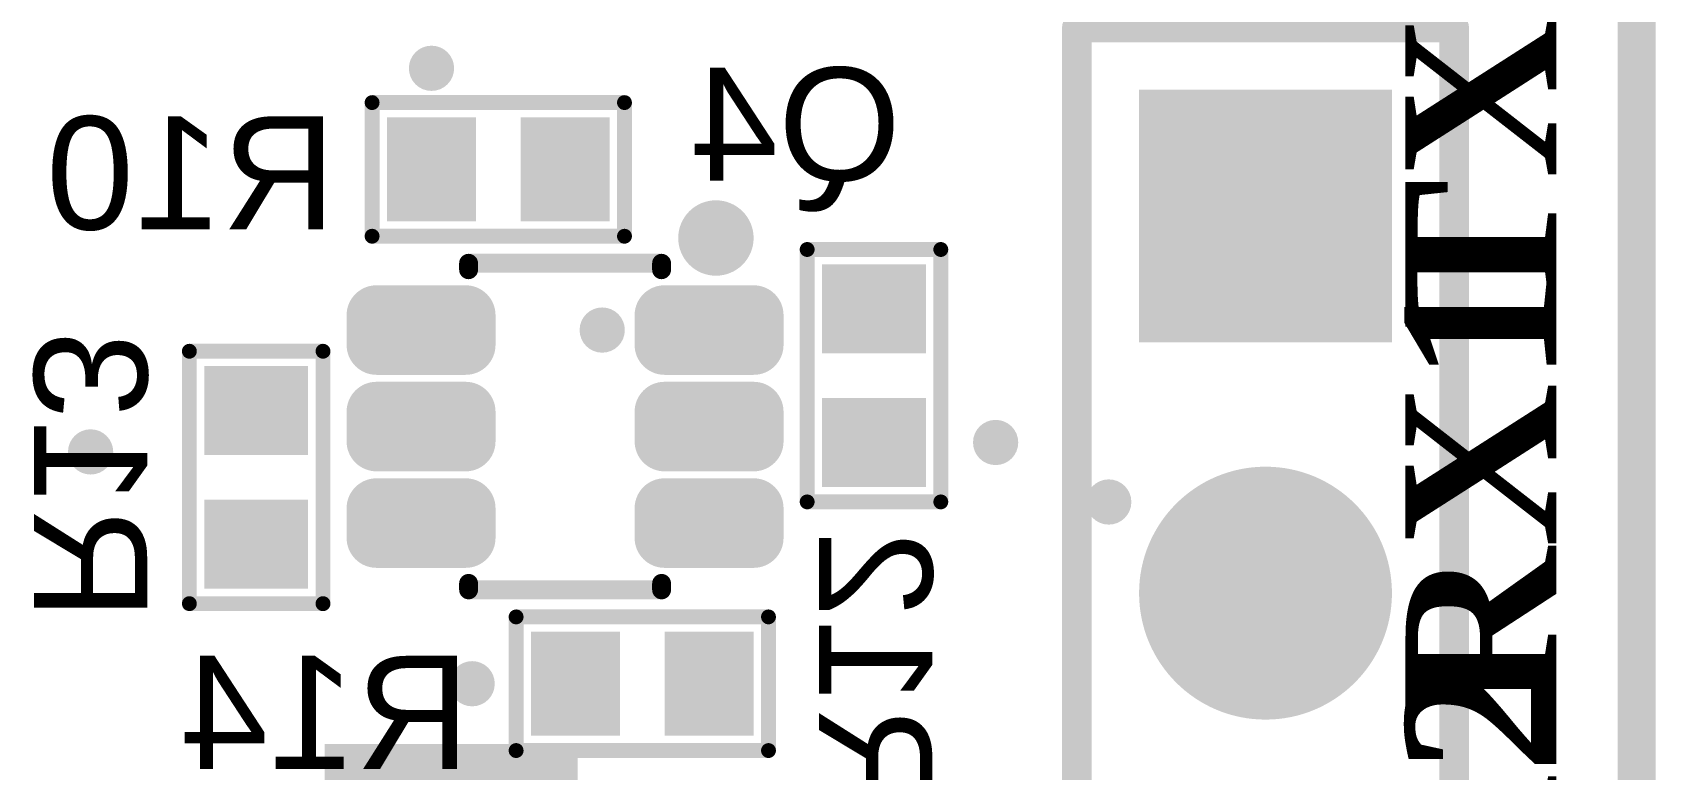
# Model space of a CAD drawing. Header units: inches. Extents: x 3.09 to 5.07, y 1.45 to 3.28.
# Drawn here: x 4.6346 to 5.065, y 2.6491 to 2.8445 of the extents above; entities that cross this region are included whole.
import ezdxf

# ---------------------------------------------------------------- set-up
doc = ezdxf.new("R2010")
doc.units = ezdxf.units.IN
doc.header["$MEASUREMENT"] = 0
for name, color, linetype in [('BottomOverlay', 54, 'Continuous'), ('BottomPaste', 16, 'Continuous'), ('BottomSolder', 6, 'Continuous'), ('KeepOutLayer', 6, 'Continuous'), ('MultiLayer', 9, 'Continuous'), ('PadHoleLayer', 156, 'Continuous'), ('TopOverlay', 2, 'Continuous'), ('TopPaste', 8, 'Continuous'), ('TopSolder', 216, 'Continuous'), ('ViaHoleLayer', 16, 'Continuous')]:
    doc.layers.add(name, color=color, linetype=linetype)
doc.styles.add('Arial', font='', dxfattribs={"height": 0.2})
doc.styles.add('Times New Roman_Bold', font='', dxfattribs={"height": 0.2})
doc.styles.get('Arial').set_extended_font_data('Arial')
doc.styles.get('Times New Roman_Bold').set_extended_font_data('Times New Roman', bold=True)

# ---------------------------------------------------------------- blocks, each defined once
blk = doc.blocks.new('HDR1X10_B_16')
at = {"layer": 'BottomSolder'}
blk.add_hatch(color=6, dxfattribs=at).paths.add_polyline_path([(-0.03353, 0.03353), (0.03353, 0.03353), (0.03353, -0.03353), (-0.03353, -0.03353)])
h = blk.add_hatch(color=6, dxfattribs=at)
edge = h.paths.add_edge_path()
edge.add_arc((0.1, 0), 0.03353, 0, 360)
at = {"layer": 'MultiLayer'}
blk.add_hatch(color=9, dxfattribs=at).paths.add_polyline_path([(-0.02953, 0.02953), (0.02953, 0.02953), (0.02953, -0.02953), (-0.02953, -0.02953)])
h = blk.add_hatch(color=9, dxfattribs=at)
edge = h.paths.add_edge_path()
edge.add_arc((0.1, 0), 0.02953, 0, 360)
at = {"layer": 'PadHoleLayer'}
h = blk.add_hatch(color=156, dxfattribs=at)
edge = h.paths.add_edge_path()
edge.add_arc((0, 0), 0.01772, 0, 360)
h = blk.add_hatch(color=156, dxfattribs=at)
edge = h.paths.add_edge_path()
edge.add_arc((0.1, 0), 0.01772, 0, 360)
at = {"layer": 'TopSolder'}
blk.add_hatch(color=216, dxfattribs=at).paths.add_polyline_path([(-0.03353, 0.03353), (0.03353, 0.03353), (0.03353, -0.03353), (-0.03353, -0.03353)])
h = blk.add_hatch(color=216, dxfattribs=at)
edge = h.paths.add_edge_path()
edge.add_arc((0.1, 0), 0.03353, 0, 360)
at = {"layer": 'BottomOverlay'}
for points in [[(0.95, 0.05, 0.00787, 0.00787, 0), (-0.05, 0.05, 0.00787, 0.00787, 0)], [(-0.05, -0.05, 0.00787, 0.00787, 0), (-0.05, 0.05, 0.00787, 0.00787, 0)], [(0.025, -0.05, 0.00787, 0.00787, 0), (-0.05, -0.05, 0.00787, 0.00787, 0)], [(0.95, -0.05, 0.00787, 0.00787, 0), (0.025, -0.05, 0.00787, 0.00787, 0)]]:
    blk.add_lwpolyline(points, format="xyseb", dxfattribs=at)
for points in [[(-0.05197, 0.05, 0.00394, 0.00394, 1), (-0.04803, 0.05, 0.00394, 0.00394, 1)], [(-0.05197, 0.05, 0.00394, 0.00394, 1), (-0.04803, 0.05, 0.00394, 0.00394, 1)], [(-0.05197, -0.05, 0.00394, 0.00394, 1), (-0.04803, -0.05, 0.00394, 0.00394, 1)], [(-0.05197, -0.05, 0.00394, 0.00394, 1), (-0.04803, -0.05, 0.00394, 0.00394, 1)], [(0.02303, -0.05, 0.00394, 0.00394, 1), (0.02697, -0.05, 0.00394, 0.00394, 1)], [(0.02303, -0.05, 0.00394, 0.00394, 1), (0.02697, -0.05, 0.00394, 0.00394, 1)]]:
    blk.add_lwpolyline(points, format="xyseb", close=True, dxfattribs=at)
blk = doc.blocks.new('SW_SMT_3_6_4_3__28')
at = {"layer": 'TopPaste'}
for points in [[(-0.20669, -0.02953), (-0.20669, 0.02953), (-0.12795, 0.02953), (-0.12795, -0.02953)], [(0.12795, -0.02953), (0.12795, 0.02953), (0.20669, 0.02953), (0.20669, -0.02953)]]:
    blk.add_hatch(color=8, dxfattribs=at).paths.add_polyline_path(points)
at = {"layer": 'TopSolder'}
for points in [[(-0.21069, -0.03353), (-0.21069, 0.03353), (-0.12395, 0.03353), (-0.12395, -0.03353)], [(0.12395, -0.03353), (0.12395, 0.03353), (0.21069, 0.03353), (0.21069, -0.03353)]]:
    blk.add_hatch(color=216, dxfattribs=at).paths.add_polyline_path(points)
at = {"layer": 'TopOverlay'}
for points in [[(-0.12151, -0.072, 0.01, 0.01, 0), (-0.12151, 0.075, 0.01, 0.01, 0)], [(0.12149, 0.075, 0.01, 0.01, 0), (-0.12151, 0.075, 0.01, 0.01, 0)], [(0.12149, -0.072, 0.01, 0.01, 0), (0.12149, 0.075, 0.01, 0.01, 0)], [(0.12149, -0.072, 0.01, 0.01, 0), (-0.12151, -0.072, 0.01, 0.01, 0)]]:
    blk.add_lwpolyline(points, format="xyseb", dxfattribs=at)
for points in [[(-0.12401, 0.075, 0.005, 0.005, 1), (-0.11901, 0.075, 0.005, 0.005, 1)], [(-0.12401, 0.075, 0.005, 0.005, 1), (-0.11901, 0.075, 0.005, 0.005, 1)], [(0.11899, 0.075, 0.005, 0.005, 1), (0.12399, 0.075, 0.005, 0.005, 1)], [(0.11899, 0.075, 0.005, 0.005, 1), (0.12399, 0.075, 0.005, 0.005, 1)], [(-0.12401, -0.072, 0.005, 0.005, 1), (-0.11901, -0.072, 0.005, 0.005, 1)], [(-0.12401, -0.072, 0.005, 0.005, 1), (-0.11901, -0.072, 0.005, 0.005, 1)], [(0.11899, -0.072, 0.005, 0.005, 1), (0.12399, -0.072, 0.005, 0.005, 1)], [(0.11899, -0.072, 0.005, 0.005, 1), (0.12399, -0.072, 0.005, 0.005, 1)]]:
    blk.add_lwpolyline(points, format="xyseb", close=True, dxfattribs=at)
blk = doc.blocks.new('R0402_B_57')
at = {"layer": 'BottomPaste'}
for points in [[(-0.00787, 0.01181), (-0.00787, -0.01181), (-0.02756, -0.01181), (-0.02756, 0.01181)], [(0.02756, 0.01181), (0.02756, -0.01181), (0.00787, -0.01181), (0.00787, 0.01181)]]:
    blk.add_hatch(color=16, dxfattribs=at).paths.add_polyline_path(points)
at = {"layer": 'BottomSolder'}
for points in [[(-0.00591, 0.01378), (-0.00591, -0.01378), (-0.02953, -0.01378), (-0.02953, 0.01378)], [(0.02953, 0.01378), (0.02953, -0.01378), (0.00591, -0.01378), (0.00591, 0.01378)]]:
    blk.add_hatch(color=6, dxfattribs=at).paths.add_polyline_path(points)
at = {"layer": 'BottomOverlay'}
for points in [[(-0.03346, 0.01772, 0.00394, 0.00394, 0), (0.03346, 0.01772, 0.00394, 0.00394, 0)], [(-0.03346, -0.01772, 0.00394, 0.00394, 0), (-0.03346, 0.01772, 0.00394, 0.00394, 0)], [(0.03346, -0.01772, 0.00394, 0.00394, 0), (0.03346, 0.01772, 0.00394, 0.00394, 0)], [(-0.03346, -0.01772, 0.00394, 0.00394, 0), (0.03346, -0.01772, 0.00394, 0.00394, 0)]]:
    blk.add_lwpolyline(points, format="xyseb", dxfattribs=at)
for points in [[(-0.03445, 0.01772, 0.00197, 0.00197, 1), (-0.03248, 0.01772, 0.00197, 0.00197, 1)], [(-0.03445, 0.01772, 0.00197, 0.00197, 1), (-0.03248, 0.01772, 0.00197, 0.00197, 1)], [(0.03248, 0.01772, 0.00197, 0.00197, 1), (0.03445, 0.01772, 0.00197, 0.00197, 1)], [(0.03248, 0.01772, 0.00197, 0.00197, 1), (0.03445, 0.01772, 0.00197, 0.00197, 1)], [(-0.03445, -0.01772, 0.00197, 0.00197, 1), (-0.03248, -0.01772, 0.00197, 0.00197, 1)], [(-0.03445, -0.01772, 0.00197, 0.00197, 1), (-0.03248, -0.01772, 0.00197, 0.00197, 1)], [(0.03248, -0.01772, 0.00197, 0.00197, 1), (0.03445, -0.01772, 0.00197, 0.00197, 1)], [(0.03248, -0.01772, 0.00197, 0.00197, 1), (0.03445, -0.01772, 0.00197, 0.00197, 1)]]:
    blk.add_lwpolyline(points, format="xyseb", close=True, dxfattribs=at)
blk = doc.blocks.new('R0402_B_58')
at = {"layer": 'BottomPaste'}
for points in [[(-0.00787, 0.01181), (-0.00787, -0.01181), (-0.02756, -0.01181), (-0.02756, 0.01181)], [(0.02756, 0.01181), (0.02756, -0.01181), (0.00787, -0.01181), (0.00787, 0.01181)]]:
    blk.add_hatch(color=16, dxfattribs=at).paths.add_polyline_path(points)
at = {"layer": 'BottomSolder'}
for points in [[(-0.00591, 0.01378), (-0.00591, -0.01378), (-0.02953, -0.01378), (-0.02953, 0.01378)], [(0.02953, 0.01378), (0.02953, -0.01378), (0.00591, -0.01378), (0.00591, 0.01378)]]:
    blk.add_hatch(color=6, dxfattribs=at).paths.add_polyline_path(points)
at = {"layer": 'BottomOverlay'}
for points in [[(-0.03346, 0.01772, 0.00394, 0.00394, 0), (0.03346, 0.01772, 0.00394, 0.00394, 0)], [(-0.03346, 0.01772, 0.00394, 0.00394, 0), (-0.03346, -0.01772, 0.00394, 0.00394, 0)], [(0.03346, 0.01772, 0.00394, 0.00394, 0), (0.03346, -0.01772, 0.00394, 0.00394, 0)], [(-0.03346, -0.01772, 0.00394, 0.00394, 0), (0.03346, -0.01772, 0.00394, 0.00394, 0)]]:
    blk.add_lwpolyline(points, format="xyseb", dxfattribs=at)
for points in [[(-0.03445, 0.01772, 0.00197, 0.00197, 1), (-0.03248, 0.01772, 0.00197, 0.00197, 1)], [(-0.03445, 0.01772, 0.00197, 0.00197, 1), (-0.03248, 0.01772, 0.00197, 0.00197, 1)], [(0.03248, 0.01772, 0.00197, 0.00197, 1), (0.03445, 0.01772, 0.00197, 0.00197, 1)], [(0.03248, 0.01772, 0.00197, 0.00197, 1), (0.03445, 0.01772, 0.00197, 0.00197, 1)], [(-0.03445, -0.01772, 0.00197, 0.00197, 1), (-0.03248, -0.01772, 0.00197, 0.00197, 1)], [(-0.03445, -0.01772, 0.00197, 0.00197, 1), (-0.03248, -0.01772, 0.00197, 0.00197, 1)], [(0.03248, -0.01772, 0.00197, 0.00197, 1), (0.03445, -0.01772, 0.00197, 0.00197, 1)], [(0.03248, -0.01772, 0.00197, 0.00197, 1), (0.03445, -0.01772, 0.00197, 0.00197, 1)]]:
    blk.add_lwpolyline(points, format="xyseb", close=True, dxfattribs=at)
blk = doc.blocks.new('R0402_B_59')
at = {"layer": 'BottomPaste'}
for points in [[(-0.00787, 0.01181), (-0.00787, -0.01181), (-0.02756, -0.01181), (-0.02756, 0.01181)], [(0.02756, 0.01181), (0.02756, -0.01181), (0.00787, -0.01181), (0.00787, 0.01181)]]:
    blk.add_hatch(color=16, dxfattribs=at).paths.add_polyline_path(points)
at = {"layer": 'BottomSolder'}
for points in [[(-0.00591, 0.01378), (-0.00591, -0.01378), (-0.02953, -0.01378), (-0.02953, 0.01378)], [(0.02953, 0.01378), (0.02953, -0.01378), (0.00591, -0.01378), (0.00591, 0.01378)]]:
    blk.add_hatch(color=6, dxfattribs=at).paths.add_polyline_path(points)
at = {"layer": 'BottomOverlay'}
for points in [[(-0.03346, 0.01772, 0.00394, 0.00394, 0), (0.03346, 0.01772, 0.00394, 0.00394, 0)], [(-0.03346, 0.01772, 0.00394, 0.00394, 0), (-0.03346, -0.01772, 0.00394, 0.00394, 0)], [(0.03346, 0.01772, 0.00394, 0.00394, 0), (0.03346, -0.01772, 0.00394, 0.00394, 0)], [(-0.03346, -0.01772, 0.00394, 0.00394, 0), (0.03346, -0.01772, 0.00394, 0.00394, 0)]]:
    blk.add_lwpolyline(points, format="xyseb", dxfattribs=at)
for points in [[(-0.03445, 0.01772, 0.00197, 0.00197, 1), (-0.03248, 0.01772, 0.00197, 0.00197, 1)], [(-0.03445, 0.01772, 0.00197, 0.00197, 1), (-0.03248, 0.01772, 0.00197, 0.00197, 1)], [(0.03248, 0.01772, 0.00197, 0.00197, 1), (0.03445, 0.01772, 0.00197, 0.00197, 1)], [(0.03248, 0.01772, 0.00197, 0.00197, 1), (0.03445, 0.01772, 0.00197, 0.00197, 1)], [(-0.03445, -0.01772, 0.00197, 0.00197, 1), (-0.03248, -0.01772, 0.00197, 0.00197, 1)], [(-0.03445, -0.01772, 0.00197, 0.00197, 1), (-0.03248, -0.01772, 0.00197, 0.00197, 1)], [(0.03248, -0.01772, 0.00197, 0.00197, 1), (0.03445, -0.01772, 0.00197, 0.00197, 1)], [(0.03248, -0.01772, 0.00197, 0.00197, 1), (0.03445, -0.01772, 0.00197, 0.00197, 1)]]:
    blk.add_lwpolyline(points, format="xyseb", close=True, dxfattribs=at)
blk = doc.blocks.new('R0402_B_60')
at = {"layer": 'BottomPaste'}
for points in [[(-0.00787, 0.01181), (-0.00787, -0.01181), (-0.02756, -0.01181), (-0.02756, 0.01181)], [(0.02756, 0.01181), (0.02756, -0.01181), (0.00787, -0.01181), (0.00787, 0.01181)]]:
    blk.add_hatch(color=16, dxfattribs=at).paths.add_polyline_path(points)
at = {"layer": 'BottomSolder'}
for points in [[(-0.00591, 0.01378), (-0.00591, -0.01378), (-0.02953, -0.01378), (-0.02953, 0.01378)], [(0.02953, 0.01378), (0.02953, -0.01378), (0.00591, -0.01378), (0.00591, 0.01378)]]:
    blk.add_hatch(color=6, dxfattribs=at).paths.add_polyline_path(points)
at = {"layer": 'BottomOverlay'}
for points in [[(0.03346, 0.01772, 0.00394, 0.00394, 0), (-0.03346, 0.01772, 0.00394, 0.00394, 0)], [(-0.03346, 0.01772, 0.00394, 0.00394, 0), (-0.03346, -0.01772, 0.00394, 0.00394, 0)], [(0.03346, 0.01772, 0.00394, 0.00394, 0), (0.03346, -0.01772, 0.00394, 0.00394, 0)], [(0.03346, -0.01772, 0.00394, 0.00394, 0), (-0.03346, -0.01772, 0.00394, 0.00394, 0)]]:
    blk.add_lwpolyline(points, format="xyseb", dxfattribs=at)
for points in [[(-0.03445, 0.01772, 0.00197, 0.00197, 1), (-0.03248, 0.01772, 0.00197, 0.00197, 1)], [(-0.03445, 0.01772, 0.00197, 0.00197, 1), (-0.03248, 0.01772, 0.00197, 0.00197, 1)], [(0.03248, 0.01772, 0.00197, 0.00197, 1), (0.03445, 0.01772, 0.00197, 0.00197, 1)], [(0.03248, 0.01772, 0.00197, 0.00197, 1), (0.03445, 0.01772, 0.00197, 0.00197, 1)], [(-0.03445, -0.01772, 0.00197, 0.00197, 1), (-0.03248, -0.01772, 0.00197, 0.00197, 1)], [(-0.03445, -0.01772, 0.00197, 0.00197, 1), (-0.03248, -0.01772, 0.00197, 0.00197, 1)], [(0.03248, -0.01772, 0.00197, 0.00197, 1), (0.03445, -0.01772, 0.00197, 0.00197, 1)], [(0.03248, -0.01772, 0.00197, 0.00197, 1), (0.03445, -0.01772, 0.00197, 0.00197, 1)]]:
    blk.add_lwpolyline(points, format="xyseb", close=True, dxfattribs=at)
blk = doc.blocks.new('SOT_363_6_B_66')
at = {"layer": 'BottomPaste'}
h = blk.add_hatch(color=16, dxfattribs=at)
edge = h.paths.add_edge_path()
edge.add_arc((-0.029528, 0.050004), 0.003937, 90, 180)
edge.add_line((-0.033465, 0.050004), (-0.033465, 0.026382))
edge.add_arc((-0.029528, 0.026382), 0.003937, 180, 270)
edge.add_line((-0.029528, 0.022445), (-0.021654, 0.022445))
edge.add_arc((-0.021654, 0.026382), 0.003937, 270, 360)
edge.add_line((-0.017717, 0.026382), (-0.017717, 0.050004))
edge.add_arc((-0.021654, 0.050004), 0.003937, 0, 90)
edge.add_line((-0.021654, 0.053941), (-0.029528, 0.053941))
h = blk.add_hatch(color=16, dxfattribs=at)
edge = h.paths.add_edge_path()
edge.add_arc((-0.003937, 0.050004), 0.003937, 90, 180)
edge.add_line((-0.007874, 0.050004), (-0.007874, 0.026382))
edge.add_arc((-0.003937, 0.026382), 0.003937, 180, 270)
edge.add_line((-0.003937, 0.022445), (0.003937, 0.022445))
edge.add_arc((0.003937, 0.026382), 0.003937, 270, 360)
edge.add_line((0.007874, 0.026382), (0.007874, 0.050004))
edge.add_arc((0.003937, 0.050004), 0.003937, 0, 90)
edge.add_line((0.003937, 0.053941), (-0.003937, 0.053941))
h = blk.add_hatch(color=16, dxfattribs=at)
edge = h.paths.add_edge_path()
edge.add_arc((0.021654, 0.050004), 0.003937, 90, 180)
edge.add_line((0.017717, 0.050004), (0.017717, 0.026382))
edge.add_arc((0.021654, 0.026382), 0.003937, 180, 270)
edge.add_line((0.021654, 0.022445), (0.029528, 0.022445))
edge.add_arc((0.029528, 0.026382), 0.003937, 270, 360)
edge.add_line((0.033465, 0.026382), (0.033465, 0.050004))
edge.add_arc((0.029528, 0.050004), 0.003937, 0, 90)
edge.add_line((0.029528, 0.053941), (0.021654, 0.053941))
h = blk.add_hatch(color=16, dxfattribs=at)
edge = h.paths.add_edge_path()
edge.add_arc((-0.029528, -0.026376), 0.003937, 90, 180)
edge.add_line((-0.033465, -0.026376), (-0.033465, -0.049998))
edge.add_arc((-0.029528, -0.049998), 0.003937, 180, 270)
edge.add_line((-0.029528, -0.053935), (-0.021654, -0.053935))
edge.add_arc((-0.021654, -0.049998), 0.003937, 270, 360)
edge.add_line((-0.017717, -0.049998), (-0.017717, -0.026376))
edge.add_arc((-0.021654, -0.026376), 0.003937, 0, 90)
edge.add_line((-0.021654, -0.022439), (-0.029528, -0.022439))
h = blk.add_hatch(color=16, dxfattribs=at)
edge = h.paths.add_edge_path()
edge.add_arc((-0.003937, -0.026376), 0.003937, 90, 180)
edge.add_line((-0.007874, -0.026376), (-0.007874, -0.049998))
edge.add_arc((-0.003937, -0.049998), 0.003937, 180, 270)
edge.add_line((-0.003937, -0.053935), (0.003937, -0.053935))
edge.add_arc((0.003937, -0.049998), 0.003937, 270, 360)
edge.add_line((0.007874, -0.049998), (0.007874, -0.026376))
edge.add_arc((0.003937, -0.026376), 0.003937, 0, 90)
edge.add_line((0.003937, -0.022439), (-0.003937, -0.022439))
h = blk.add_hatch(color=16, dxfattribs=at)
edge = h.paths.add_edge_path()
edge.add_arc((0.021654, -0.026376), 0.003937, 90, 180)
edge.add_line((0.017717, -0.026376), (0.017717, -0.049998))
edge.add_arc((0.021654, -0.049998), 0.003937, 180, 270)
edge.add_line((0.021654, -0.053935), (0.029528, -0.053935))
edge.add_arc((0.029528, -0.049998), 0.003937, 270, 360)
edge.add_line((0.033465, -0.049998), (0.033465, -0.026376))
edge.add_arc((0.029528, -0.026376), 0.003937, 0, 90)
edge.add_line((0.029528, -0.022439), (0.021654, -0.022439))
at = {"layer": 'BottomSolder'}
h = blk.add_hatch(color=6, dxfattribs=at)
edge = h.paths.add_edge_path()
edge.add_arc((-0.029528, 0.050004), 0.007937, 90, 180)
edge.add_line((-0.037465, 0.050004), (-0.037465, 0.026382))
edge.add_arc((-0.029528, 0.026382), 0.007937, 180, 270)
edge.add_line((-0.029528, 0.018445), (-0.021654, 0.018445))
edge.add_arc((-0.021654, 0.026382), 0.007937, 270, 360)
edge.add_line((-0.013717, 0.026382), (-0.013717, 0.050004))
edge.add_arc((-0.021654, 0.050004), 0.007937, 0, 90)
edge.add_line((-0.021654, 0.057941), (-0.029528, 0.057941))
h = blk.add_hatch(color=6, dxfattribs=at)
edge = h.paths.add_edge_path()
edge.add_arc((-0.003937, 0.050004), 0.007937, 90, 180)
edge.add_line((-0.011874, 0.050004), (-0.011874, 0.026382))
edge.add_arc((-0.003937, 0.026382), 0.007937, 180, 270)
edge.add_line((-0.003937, 0.018445), (0.003937, 0.018445))
edge.add_arc((0.003937, 0.026382), 0.007937, 270, 360)
edge.add_line((0.011874, 0.026382), (0.011874, 0.050004))
edge.add_arc((0.003937, 0.050004), 0.007937, 0, 90)
edge.add_line((0.003937, 0.057941), (-0.003937, 0.057941))
h = blk.add_hatch(color=6, dxfattribs=at)
edge = h.paths.add_edge_path()
edge.add_arc((0.021654, 0.050004), 0.007937, 90, 180)
edge.add_line((0.013717, 0.050004), (0.013717, 0.026382))
edge.add_arc((0.021654, 0.026382), 0.007937, 180, 270)
edge.add_line((0.021654, 0.018445), (0.029528, 0.018445))
edge.add_arc((0.029528, 0.026382), 0.007937, 270, 360)
edge.add_line((0.037465, 0.026382), (0.037465, 0.050004))
edge.add_arc((0.029528, 0.050004), 0.007937, 0, 90)
edge.add_line((0.029528, 0.057941), (0.021654, 0.057941))
h = blk.add_hatch(color=6, dxfattribs=at)
edge = h.paths.add_edge_path()
edge.add_arc((-0.029528, -0.026376), 0.007937, 90, 180)
edge.add_line((-0.037465, -0.026376), (-0.037465, -0.049998))
edge.add_arc((-0.029528, -0.049998), 0.007937, 180, 270)
edge.add_line((-0.029528, -0.057935), (-0.021654, -0.057935))
edge.add_arc((-0.021654, -0.049998), 0.007937, 270, 360)
edge.add_line((-0.013717, -0.049998), (-0.013717, -0.026376))
edge.add_arc((-0.021654, -0.026376), 0.007937, 0, 90)
edge.add_line((-0.021654, -0.018439), (-0.029528, -0.018439))
h = blk.add_hatch(color=6, dxfattribs=at)
edge = h.paths.add_edge_path()
edge.add_arc((-0.003937, -0.026376), 0.007937, 90, 180)
edge.add_line((-0.011874, -0.026376), (-0.011874, -0.049998))
edge.add_arc((-0.003937, -0.049998), 0.007937, 180, 270)
edge.add_line((-0.003937, -0.057935), (0.003937, -0.057935))
edge.add_arc((0.003937, -0.049998), 0.007937, 270, 360)
edge.add_line((0.011874, -0.049998), (0.011874, -0.026376))
edge.add_arc((0.003937, -0.026376), 0.007937, 0, 90)
edge.add_line((0.003937, -0.018439), (-0.003937, -0.018439))
h = blk.add_hatch(color=6, dxfattribs=at)
edge = h.paths.add_edge_path()
edge.add_arc((0.021654, -0.026376), 0.007937, 90, 180)
edge.add_line((0.013717, -0.026376), (0.013717, -0.049998))
edge.add_arc((0.021654, -0.049998), 0.007937, 180, 270)
edge.add_line((0.021654, -0.057935), (0.029528, -0.057935))
edge.add_arc((0.029528, -0.049998), 0.007937, 270, 360)
edge.add_line((0.037465, -0.049998), (0.037465, -0.026376))
edge.add_arc((0.029528, -0.026376), 0.007937, 0, 90)
edge.add_line((0.029528, -0.018439), (0.021654, -0.018439))
at = {"layer": 'BottomOverlay'}
for points in [[(-0.045, 0.040005, 0.01, 0.01, 1), (-0.055, 0.040005, 0.01, 0.01, 1)], [(-0.0575, 0.040005, 0.005, 0.005, 1), (-0.0525, 0.040005, 0.005, 0.005, 1)], [(-0.0475, 0.040005, 0.005, 0.005, 1), (-0.0425, 0.040005, 0.005, 0.005, 1)], [(-0.044558, 0.025595, 0.0025, 0.0025, 1), (-0.042058, 0.025595, 0.0025, 0.0025, 1)], [(-0.044558, 0.025595, 0.0025, 0.0025, 1), (-0.042058, 0.025595, 0.0025, 0.0025, 1)], [(-0.042832, 0.025595, 0.0025, 0.0025, 1), (-0.040332, 0.025595, 0.0025, 0.0025, 1)], [(0.04033, 0.025595, 0.0025, 0.0025, 1), (0.04283, 0.025595, 0.0025, 0.0025, 1)], [(0.042056, 0.025595, 0.0025, 0.0025, 1), (0.044556, 0.025595, 0.0025, 0.0025, 1)], [(0.042056, 0.025595, 0.0025, 0.0025, 1), (0.044556, 0.025595, 0.0025, 0.0025, 1)], [(-0.044558, -0.025587, 0.0025, 0.0025, 1), (-0.042058, -0.025587, 0.0025, 0.0025, 1)], [(-0.044558, -0.025587, 0.0025, 0.0025, 1), (-0.042058, -0.025587, 0.0025, 0.0025, 1)], [(-0.042832, -0.025587, 0.0025, 0.0025, 1), (-0.040332, -0.025587, 0.0025, 0.0025, 1)], [(0.04033, -0.025587, 0.0025, 0.0025, 1), (0.04283, -0.025587, 0.0025, 0.0025, 1)], [(0.042056, -0.025587, 0.0025, 0.0025, 1), (0.044556, -0.025587, 0.0025, 0.0025, 1)], [(0.042056, -0.025587, 0.0025, 0.0025, 1), (0.044556, -0.025587, 0.0025, 0.0025, 1)]]:
    blk.add_lwpolyline(points, format="xyseb", close=True, dxfattribs=at)
for points in [[(-0.041582, 0.025595, 0.005, 0.005, 0), (-0.043308, 0.025595, 0.005, 0.005, 0)], [(-0.043308, -0.025587, 0.005, 0.005, 0), (-0.043308, 0.025595, 0.005, 0.005, 0)], [(0.043306, 0.025595, 0.005, 0.005, 0), (0.04158, 0.025595, 0.005, 0.005, 0)], [(0.043306, -0.025587, 0.005, 0.005, 0), (0.043306, 0.025595, 0.005, 0.005, 0)], [(-0.041582, -0.025587, 0.005, 0.005, 0), (-0.043308, -0.025587, 0.005, 0.005, 0)], [(0.043306, -0.025587, 0.005, 0.005, 0), (0.04158, -0.025587, 0.005, 0.005, 0)]]:
    blk.add_lwpolyline(points, format="xyseb", dxfattribs=at)

msp = doc.modelspace()

# ---------------------------------------------------------------- hatches: boundary and pattern name
at = {"layer": 'ViaHoleLayer'}
h = msp.add_hatch(color=16, dxfattribs=at)
edge = h.paths.add_edge_path()
edge.add_arc((4.7404, 2.835), 0.006, 0, 360)
h = msp.add_hatch(color=16, dxfattribs=at)
edge = h.paths.add_edge_path()
edge.add_arc((4.78567, 2.76559), 0.006, 0, 360)
h = msp.add_hatch(color=16, dxfattribs=at)
edge = h.paths.add_edge_path()
edge.add_arc((4.65, 2.73328), 0.006, 0, 360)
h = msp.add_hatch(color=16, dxfattribs=at)
edge = h.paths.add_edge_path()
edge.add_arc((4.89, 2.73578), 0.006, 0, 360)
h = msp.add_hatch(color=16, dxfattribs=at)
edge = h.paths.add_edge_path()
edge.add_arc((4.92, 2.72), 0.006, 0, 360)
h = msp.add_hatch(color=16, dxfattribs=at)
edge = h.paths.add_edge_path()
edge.add_arc((4.75118, 2.67181), 0.006, 0, 360)

# ---------------------------------------------------------------- linework, layer by layer
at = {"layer": 'KeepOutLayer'}
msp.add_lwpolyline([(5.06, 1.46, 0.01, 0.01, 0), (5.06, 3.23165, 0.01, 0.01, 0)], format="xyseb", dxfattribs=at)

# ---------------------------------------------------------------- block references
for name, p, rotation in [('HDR1X10_B_16', (4.96157, 2.79583), 270), ('R0402_B_60', (4.75811, 2.80819), 180), ('SOT_363_6_B_66', (4.77582, 2.74), 270), ('R0402_B_59', (4.85774, 2.75349), 90), ('R0402_B_58', (4.69391, 2.72651), 90), ('SW_SMT_3_6_4_3__28', (4.74561, 2.44513), 270)]:
    msp.add_blockref(name, p, dxfattribs=dict(rotation=rotation))
msp.add_blockref('R0402_B_57', (4.7963, 2.67181))

# ---------------------------------------------------------------- texts
at = {"layer": 'BottomOverlay', "style": 'Arial', "text_generation_flag": 2}
for s, p in [('Q4', (4.8649, 2.8052)), ('R10', (4.71506, 2.79226)), ('R14', (4.75059, 2.64921))]:
    msp.add_text(s, height=0.03, dxfattribs=at).set_placement(p)
for s, p in [('R13', (4.635, 2.68851)), ('R12', (4.8432, 2.63569))]:
    msp.add_text(s, height=0.03, rotation=270, dxfattribs=at).set_placement(p)
at = {"layer": 'TopOverlay', "style": 'Times New Roman_Bold'}
for s, p in [('TX1', (5.03869, 2.76551)), ('RX1', (5.03869, 2.66428)), ('TX2', (5.03869, 2.56404))]:
    msp.add_text(s, height=0.04, rotation=90, dxfattribs=at).set_placement(p)

doc.saveas('drawing.dxf')
